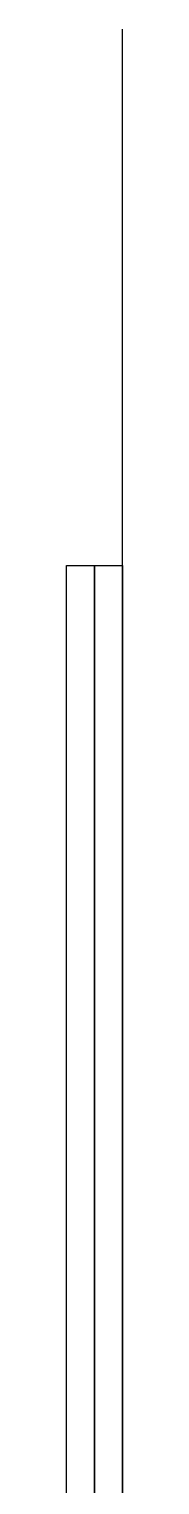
# Model space of a CAD drawing. Header units: millimetres. Extents: x 5204 to 20126, y 742 to 6062.
# Drawn here: x 12889.3 to 12899.3, y 2971.3 to 3231.2 of the extents above; entities that cross this region are included whole.
import ezdxf

# ---------------------------------------------------------------- set-up
doc = ezdxf.new("R2010")
doc.units = ezdxf.units.MM
doc.header["$MEASUREMENT"] = 0
doc.layers.add('CORTE', color=3, linetype='Continuous', true_color=0x00ff00)
doc.layers.add('DM', color=7, linetype='Continuous', true_color=0xbf3f3f)

msp = doc.modelspace()

# ---------------------------------------------------------------- linework, layer by layer
at = {"layer": 'CORTE'}
msp.add_line((12899.34691, 2731.35451, -0.65477), (12899.34691, 3231.1657, -0.65477), dxfattribs=at)
at = {"layer": 'DM'}
for p, q in [((12889.34691, 3135.40494, -0.65477), (12899.34691, 3135.40494, -0.65477)), ((12889.34691, 2731.35451, -0.65477), (12889.34691, 3135.40494, -0.65477)), ((12889.34691, 2949.10654, 369.29598), (12889.34691, 3135.40494, -0.65477)), ((12894.34691, 3135.40494, -0.65477), (12894.34691, 2731.35451, -0.65477)), ((12894.34691, 2949.10654, 369.29598), (12894.34691, 3135.40494, -0.65477)), ((12899.34691, 3135.40494, -0.65477), (12899.34691, 2731.35451, -0.65477)), ((12899.34691, 2949.10654, 369.29598), (12899.34691, 3135.40494, -0.65477))]:
    msp.add_line(p, q, dxfattribs=at)

doc.saveas('drawing.dxf')
